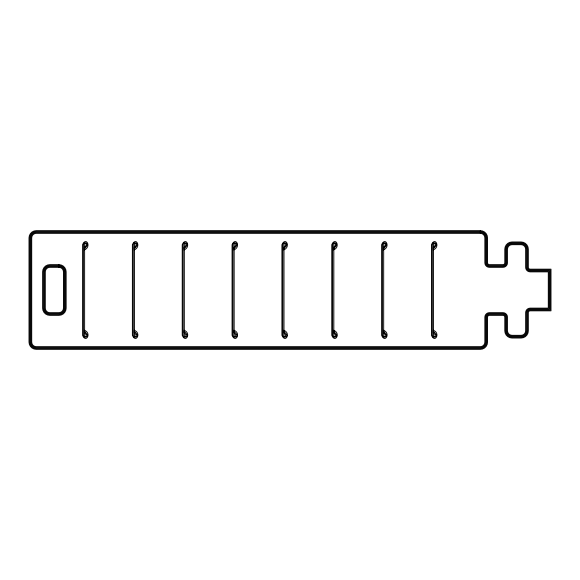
<?xml version="1.0" encoding="UTF-8"?>
<svg xmlns="http://www.w3.org/2000/svg" width="580" height="580" viewBox="0 0 580 580"><rect width="100%" height="100%" fill="white"/><g stroke="black" fill="none" stroke-linecap="round" stroke-linejoin="round"><path stroke-width="0.87" d="M87.043 245.673C89.023 242.549 82.954 241.323 83.44 244.688L83.44 335.312C83.252 339.075 89.255 336.806 87.043 334.326M136.887 245.673C138.867 242.549 132.798 241.323 133.284 244.688L133.284 335.312C133.096 339.075 139.099 336.806 136.887 334.326M186.731 245.673C188.71 242.549 182.642 241.323 183.128 244.688L183.128 335.312C182.939 339.075 188.942 336.806 186.731 334.326M236.575 245.673C238.554 242.549 232.486 241.323 232.971 244.688L232.971 335.312C232.783 339.075 238.786 336.806 236.575 334.326M286.418 245.673C288.398 242.549 282.329 241.323 282.815 244.688L282.815 335.312C282.627 339.075 288.63 336.806 286.418 334.326M336.262 245.673C338.242 242.549 332.173 241.323 332.659 244.688L332.659 335.312C332.47 339.075 338.474 336.806 336.262 334.326M386.106 245.673C388.085 242.549 382.017 241.323 382.503 244.688L382.503 335.312C382.314 339.075 388.317 336.806 386.106 334.326M435.95 245.673C437.929 242.549 431.861 241.323 432.346 244.688L432.346 335.312C432.158 339.075 438.161 336.806 435.95 334.326M84.347 247.45C85.782 246.833 87.797 243.179 84.934 243.556A0.812 0.812 0 0 0 84.629 243.767L84.629 336.233A0.812 0.812 0 0 0 84.934 336.443L85.579 336.487A1.762 1.762 0 0 0 85.992 336.342L86.326 334.906L84.347 332.55M134.19 247.45C135.626 246.833 137.641 243.179 134.778 243.556A0.812 0.812 0 0 0 134.473 243.767L134.473 336.233A0.812 0.812 0 0 0 134.778 336.443L135.423 336.487A1.762 1.762 0 0 0 135.836 336.342L136.169 334.906L134.19 332.55M184.034 247.45C185.469 246.833 187.485 243.179 184.621 243.556A0.812 0.812 0 0 0 184.317 243.767L184.317 336.233A0.812 0.812 0 0 0 184.621 336.443L185.266 336.487A1.762 1.762 0 0 0 185.68 336.342L186.013 334.906L184.034 332.55M233.878 247.45C235.313 246.833 237.329 243.179 234.465 243.556A0.812 0.812 0 0 0 234.161 243.767L234.161 336.233A0.812 0.812 0 0 0 234.465 336.443L235.11 336.487A1.762 1.762 0 0 0 235.524 336.342L235.857 334.906L233.878 332.55M283.721 247.45C285.157 246.833 287.173 243.179 284.309 243.556A0.812 0.812 0 0 0 284.004 243.767L284.004 336.233A0.812 0.812 0 0 0 284.309 336.443L284.954 336.487A1.762 1.762 0 0 0 285.367 336.342L285.701 334.906L283.721 332.55M333.565 247.45C335.001 246.833 337.016 243.179 334.152 243.556A0.812 0.812 0 0 0 333.848 243.767L333.848 336.233A0.812 0.812 0 0 0 334.152 336.443L334.798 336.487A1.762 1.762 0 0 0 335.211 336.342L335.544 334.906L333.565 332.55M383.409 247.45C384.845 246.833 386.86 243.179 383.996 243.556A0.812 0.812 0 0 0 383.692 243.767L383.692 336.233A0.812 0.812 0 0 0 383.996 336.443L384.641 336.487A1.762 1.762 0 0 0 385.055 336.342L385.388 334.906L383.409 332.55M433.253 247.45C434.688 246.833 436.704 243.179 433.84 243.556A0.812 0.812 0 0 0 433.536 243.767L433.536 336.233A0.812 0.812 0 0 0 433.84 336.443L434.485 336.487A1.762 1.762 0 0 0 434.899 336.342L435.232 334.906L433.253 332.55M84.347 248.704L85.079 248.008M134.19 248.704L134.922 248.008M184.034 248.704L184.766 248.008M233.878 248.704L234.61 248.008M283.721 248.704L284.454 248.008M333.565 248.704L334.298 248.008M383.409 248.704L384.141 248.008M433.253 248.704L433.985 248.008M84.347 249.922C91.763 247.138 86.26 236.227 82.534 244.688L82.534 335.312C86.043 343.744 91.966 332.906 84.347 330.23M134.19 249.922C141.607 247.138 136.104 236.227 132.378 244.688L132.378 335.312C135.887 343.744 141.81 332.906 134.19 330.23M184.034 249.922C191.451 247.138 185.948 236.227 182.221 244.688L182.221 335.312C185.731 343.744 191.654 332.906 184.034 330.23M233.878 249.922C241.294 247.138 235.792 236.227 232.065 244.688L232.065 335.312C235.574 343.744 241.498 332.906 233.878 330.23M283.721 249.922C291.138 247.138 285.635 236.227 281.909 244.688L281.909 335.312C285.418 343.744 291.341 332.906 283.721 330.23M333.565 249.922C340.982 247.138 335.479 236.227 331.753 244.688L331.753 335.312C335.262 343.744 341.185 332.906 333.565 330.23M383.409 249.922C390.826 247.138 385.323 236.227 381.596 244.688L381.596 335.312C385.105 343.744 391.029 332.906 383.409 330.23M433.253 249.922C440.67 247.138 435.167 236.227 431.44 244.688L431.44 335.312C434.949 343.744 440.873 332.906 433.253 330.23M433.253 331.39L433.985 331.992M383.409 331.39L384.141 331.992M333.565 331.39L334.298 331.992M283.721 331.39L284.454 331.992M233.878 331.39L234.61 331.992M184.034 331.39L184.766 331.992M134.19 331.39L134.922 331.992M84.347 331.39L85.079 331.992M433.956 332.028A11.419 11.419 0 0 1 436 334.298M436 245.702A11.419 11.419 0 0 1 433.956 247.972M384.112 332.028A11.419 11.419 0 0 1 386.157 334.298M386.157 245.702A11.419 11.419 0 0 1 384.112 247.972M334.269 332.028A11.419 11.419 0 0 1 336.313 334.298M336.313 245.702A11.419 11.419 0 0 1 334.269 247.972M284.425 332.028A11.419 11.419 0 0 1 286.469 334.298M286.469 245.702A11.419 11.419 0 0 1 284.425 247.972M234.581 332.028A11.419 11.419 0 0 1 236.625 334.298M236.625 245.702A11.419 11.419 0 0 1 234.581 247.972M184.737 332.028A11.419 11.419 0 0 1 186.782 334.298M186.782 245.702A11.419 11.419 0 0 1 184.737 247.972M134.893 332.028A11.419 11.419 0 0 1 136.938 334.298M136.938 245.702A11.419 11.419 0 0 1 134.893 247.972M85.05 332.028A11.419 11.419 0 0 1 87.094 334.298M87.094 245.702A11.419 11.419 0 0 1 85.05 247.972M480.312 230.637L36.25 230.637A7.25 7.25 0 0 0 29 237.887L29 342.106A7.25 7.25 0 0 0 36.25 349.356L480.312 349.363A7.25 7.25 0 0 0 487.562 342.113L487.562 317.188A1.812 1.812 0 0 1 489.375 315.375L502.969 315.375A1.812 1.812 0 0 1 504.781 317.188L504.781 330.781A7.25 7.25 0 0 0 512.031 338.031L521.094 338.031A7.25 7.25 0 0 0 528.344 330.781L528.344 312.656A1.812 1.812 0 0 1 530.156 310.844L551 310.844L551 269.156L530.156 269.156A1.812 1.812 0 0 1 528.344 267.344L528.344 249.219A7.25 7.25 0 0 0 521.094 241.969L512.031 241.969A7.25 7.25 0 0 0 504.781 249.219L504.781 262.812A1.812 1.812 0 0 1 502.969 264.625L489.375 264.625A1.812 1.812 0 0 1 487.562 262.812L487.562 237.894A7.25 7.25 0 0 0 480.312 230.644M480.312 231.55L36.25 231.543A6.344 6.344 0 0 0 29.906 237.887L29.906 342.106A6.344 6.344 0 0 0 36.25 348.45L480.312 348.45A6.344 6.344 0 0 0 486.656 342.113L486.656 317.188A2.719 2.719 0 0 1 489.375 314.469L502.969 314.469A2.719 2.719 0 0 1 505.688 317.188L505.688 330.781A6.344 6.344 0 0 0 512.031 337.125L521.094 337.125A6.344 6.344 0 0 0 527.438 330.781L527.438 312.656A2.719 2.719 0 0 1 530.156 309.938L550.094 309.938L550.094 270.062L530.156 270.062A2.719 2.719 0 0 1 527.438 267.344L527.438 249.219A6.344 6.344 0 0 0 521.094 242.875L512.031 242.875A6.344 6.344 0 0 0 505.688 249.219L505.688 262.812A2.719 2.719 0 0 1 502.969 265.531L489.375 265.531A2.719 2.719 0 0 1 486.656 262.812L486.656 237.894A6.344 6.344 0 0 0 480.312 231.55M480.312 232.45L36.25 232.45A5.438 5.438 0 0 0 30.812 237.887L30.812 342.106A5.438 5.438 0 0 0 36.25 347.543L480.312 347.55A5.438 5.438 0 0 0 485.75 342.113L485.75 317.188A3.625 3.625 0 0 1 489.375 313.562L502.969 313.562A3.625 3.625 0 0 1 506.594 317.188L506.594 330.781A5.438 5.438 0 0 0 512.031 336.219L521.094 336.219A5.438 5.438 0 0 0 526.531 330.781L526.531 312.656A3.625 3.625 0 0 1 530.156 309.031L549.188 309.031L549.188 270.969L530.156 270.969A3.625 3.625 0 0 1 526.531 267.344L526.531 249.219A5.438 5.438 0 0 0 521.094 243.781L512.031 243.781A5.438 5.438 0 0 0 506.594 249.219L506.594 262.812A3.625 3.625 0 0 1 502.969 266.438L489.375 266.438A3.625 3.625 0 0 1 485.75 262.812L485.75 237.894A5.438 5.438 0 0 0 480.312 232.45M480.312 233.363L36.25 233.363A4.531 4.531 0 0 0 31.719 237.887L31.719 342.106A4.531 4.531 0 0 0 36.25 346.637L480.312 346.637A4.531 4.531 0 0 0 484.844 342.113L484.844 317.188A4.531 4.531 0 0 1 489.375 312.656L502.969 312.656A4.531 4.531 0 0 1 507.5 317.188L507.5 330.781A4.531 4.531 0 0 0 512.031 335.312L521.094 335.312A4.531 4.531 0 0 0 525.625 330.781L525.625 312.656A4.531 4.531 0 0 1 530.156 308.125L548.281 308.125L548.281 271.875L530.156 271.875A4.531 4.531 0 0 1 525.625 267.344L525.625 249.219A4.531 4.531 0 0 0 521.094 244.688L512.031 244.688A4.531 4.531 0 0 0 507.5 249.219L507.5 262.812A4.531 4.531 0 0 1 502.969 267.344L489.375 267.344A4.531 4.531 0 0 1 484.844 262.812L484.844 237.894A4.531 4.531 0 0 0 480.312 233.363M58.906 264.625L49.844 264.625A7.25 7.25 0 0 0 42.594 271.875L42.594 308.125A7.25 7.25 0 0 0 49.844 315.375L58.906 315.375A7.25 7.25 0 0 0 66.156 308.125L66.156 271.875A7.25 7.25 0 0 0 58.906 264.625M58.906 265.531L49.844 265.531A6.344 6.344 0 0 0 43.5 271.875L43.5 308.125A6.344 6.344 0 0 0 49.844 314.469L58.906 314.469A6.344 6.344 0 0 0 65.25 308.125L65.25 271.875A6.344 6.344 0 0 0 58.906 265.531M58.906 266.438L49.844 266.438A5.438 5.438 0 0 0 44.406 271.875L44.406 308.125A5.438 5.438 0 0 0 49.844 313.562L58.906 313.562A5.438 5.438 0 0 0 64.344 308.125L64.344 271.875A5.438 5.438 0 0 0 58.906 266.438M58.906 267.344L49.844 267.344A4.531 4.531 0 0 0 45.312 271.875L45.312 308.125A4.531 4.531 0 0 0 49.844 312.656L58.906 312.656A4.531 4.531 0 0 0 63.438 308.125L63.438 271.875A4.531 4.531 0 0 0 58.906 267.344"/></g></svg>
